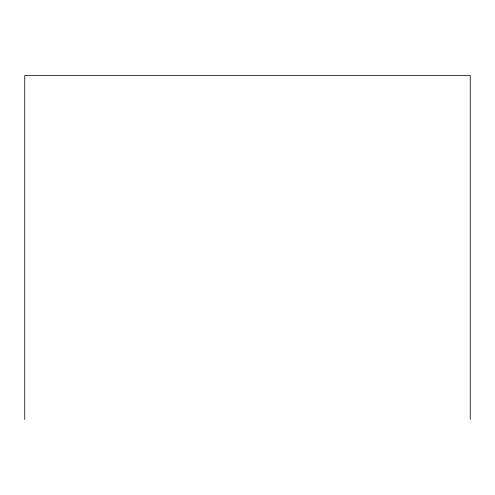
<?xml version="1.0" encoding="UTF-8"?>
<svg xmlns="http://www.w3.org/2000/svg" width="495" height="495" viewBox="0 0 495 495"><rect width="100%" height="100%" fill="white"/><g stroke="black" fill="none" stroke-linecap="round" stroke-linejoin="round"><path stroke-width="0.74" d="M470.25 419.451L470.25 75.549L24.75 75.549L24.75 419.451"/></g></svg>
